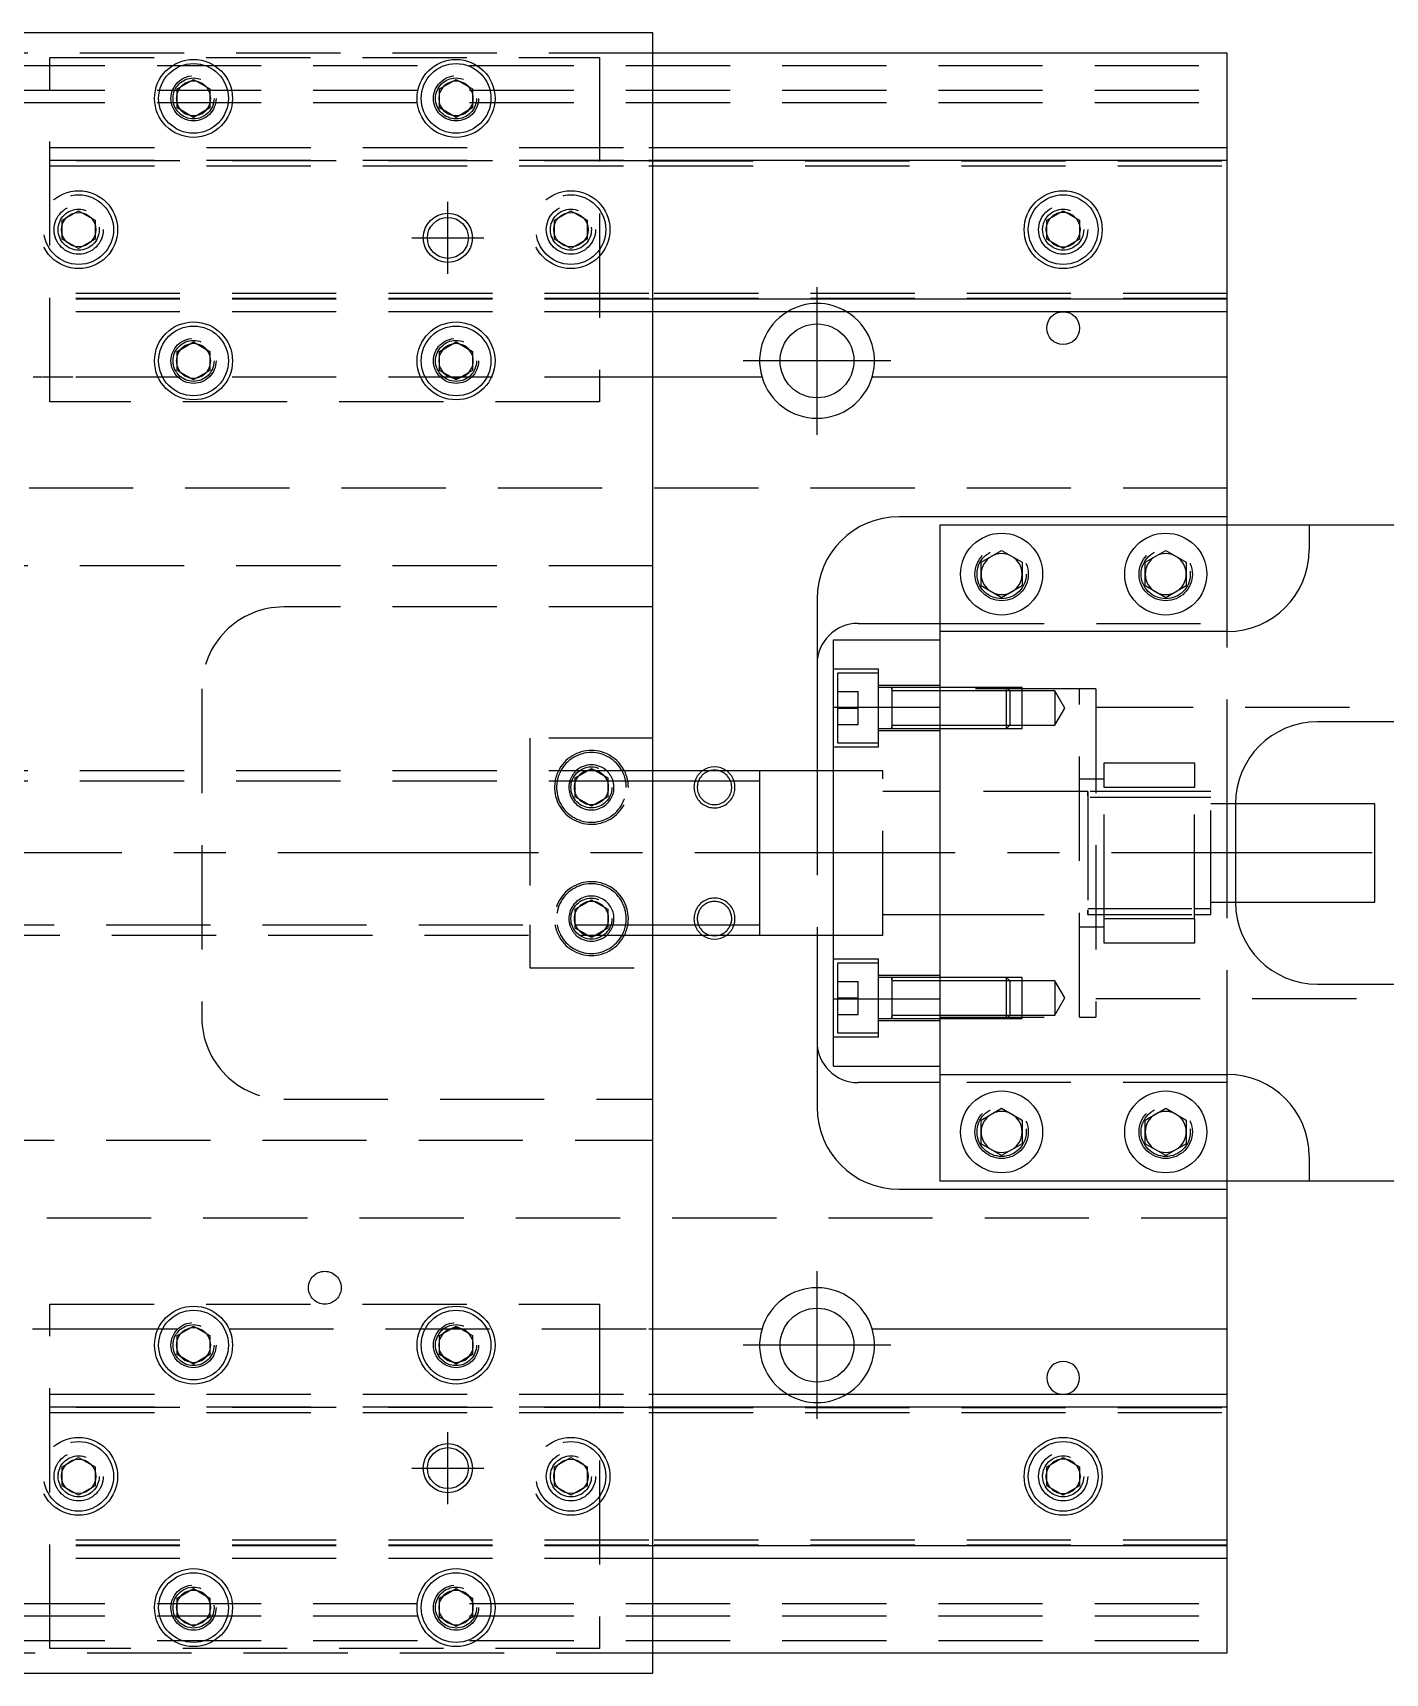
# Model space of a CAD drawing. Extents: x -20 to 561, y -277 to 102.
# Drawn here: x 194.4 to 359.2, y -100 to 100 of the extents above; entities that cross this region are included whole.
import ezdxf

# ---------------------------------------------------------------- set-up
doc = ezdxf.new("R2010")
doc.units = 0
doc.linetypes.add('CENTER', pattern=[50.8, 31.75, -6.35, 6.35, -6.35])
doc.linetypes.add('DASHED', pattern=[19.05, 12.7, -6.35])
doc.layers.get('0').update_dxf_attribs({"linetype": 'CONTINUOUS'})
doc.layers.add('CENTER', color=1, linetype='CENTER')

msp = doc.modelspace()

# ---------------------------------------------------------------- linework, layer by layer
at = {"color": 7, "linetype": 'CONTINUOUS'}
for p, q in [((270, 100), (70, 100)), ((270, -100), (270, 100)), ((340, 97.5), (270, 97.5)), ((340, 86), (340, 97.5)), ((212, 93.1547), (214, 94.309402)), ((214, 94.309402), (216, 93.1547)), ((244, 93.1547), (246, 94.309402)), ((246, 94.309402), (248, 93.1547)), ((212, 90.8453), (212, 93.1547)), ((216, 93.1547), (216, 90.8453)), ((244, 90.8453), (244, 93.1547)), ((248, 93.1547), (248, 90.8453)), ((214, 89.690598), (212, 90.8453)), ((216, 90.8453), (214, 89.690598)), ((246, 89.690598), (244, 90.8453)), ((248, 90.8453), (246, 89.690598)), ((270, 86), (340, 86)), ((270, 84.460392), (340, 84.460392)), ((340, 84.460392), (340, 86)), ((340, 67.539608), (340, 84.460392)), ((318, 77.1547), (320, 78.309402)), ((320, 78.309402), (322, 77.1547)), ((318, 74.8453), (318, 77.1547)), ((322, 77.1547), (322, 74.8453)), ((320, 73.690598), (318, 74.8453)), ((322, 74.8453), (320, 73.690598)), ((340, 67.539608), (270, 67.539608)), ((340, 66), (340, 67.539608)), ((340, 66), (270, 66)), ((340, 58), (340, 66)), ((212, 61.1547), (214, 62.309402)), ((214, 62.309402), (216, 61.1547)), ((244, 61.1547), (246, 62.309402)), ((246, 62.309402), (248, 61.1547)), ((212, 58.8453), (212, 61.1547)), ((216, 61.1547), (216, 58.8453)), ((244, 58.8453), (244, 61.1547)), ((248, 61.1547), (248, 58.8453)), ((214, 57.690598), (212, 58.8453)), ((216, 58.8453), (214, 57.690598)), ((246, 57.690598), (244, 58.8453)), ((248, 58.8453), (246, 57.690598)), ((283.291796, 58), (270, 58)), ((340, 58), (296.708204, 58)), ((340, 41), (340, 58)), ((340, 41), (300, 41)), ((340, 40), (340, 41)), ((305, 27), (305, 40)), ((305, 40), (350, 40)), ((350, 40), (350, 37)), ((350, 40), (386, 40)), ((310, 35.443376), (312.5, 36.886752)), ((312.5, 36.886752), (315, 35.443376)), ((330, 35.443376), (332.5, 36.886752)), ((332.5, 36.886752), (335, 35.443376)), ((310, 32.556624), (310, 35.443376)), ((315, 35.443376), (315, 32.556624)), ((330, 32.556624), (330, 35.443376)), ((335, 35.443376), (335, 32.556624)), ((312.5, 31.113248), (310, 32.556624)), ((315, 32.556624), (312.5, 31.113248)), ((332.5, 31.113248), (330, 32.556624)), ((335, 32.556624), (332.5, 31.113248)), ((290, 31), (290, 10)), ((295, 28), (305, 28)), ((340, 27), (305, 27)), ((305, 17.78342), (305, 27)), ((292, 26), (305, 26)), ((292, 17.78342), (292, 26)), ((292, 17.78342), (305, 17.78342)), ((292, -17.78342), (292, 17.78342)), ((305, -17.78342), (305, 17.78342)), ((305, -17.78342), (305, 17.78342)), ((376, 16), (351, 16)), ((270, 10), (270, 14)), ((283, 10.000006), (283, -10.000006)), ((283, 10), (270, 10)), ((283, 10), (282.995, 10)), ((292, 10), (283, 10)), ((283.005, 10), (283, 10)), ((341, 6), (341, -6)), ((358, 6), (341, 6)), ((358, -6), (358, 6)), ((341, -6), (358, -6)), ((270, -14), (270, -10)), ((270, -10), (283, -10)), ((282.995, -10), (283, -10)), ((283, -10), (292, -10)), ((283, -10), (283.005, -10)), ((290, -10), (290, -31)), ((292, -17.78342), (305, -17.78342)), ((292, -26), (292, -17.78342)), ((305, -27), (305, -17.78342)), ((351, -16), (376, -16)), ((292, -26), (305, -26)), ((305, -27), (340, -27)), ((305, -40), (305, -27)), ((305, -28), (295, -28)), ((310, -32.556624), (312.5, -31.113248)), ((312.5, -31.113248), (315, -32.556624)), ((330, -32.556624), (332.5, -31.113248)), ((332.5, -31.113248), (335, -32.556624)), ((310, -35.443376), (310, -32.556624)), ((315, -32.556624), (315, -35.443376)), ((330, -35.443376), (330, -32.556624)), ((335, -32.556624), (335, -35.443376)), ((312.5, -36.886752), (310, -35.443376)), ((315, -35.443376), (312.5, -36.886752)), ((332.5, -36.886752), (330, -35.443376)), ((335, -35.443376), (332.5, -36.886752)), ((350, -37), (350, -40)), ((300, -41), (340, -41)), ((350, -40), (305, -40)), ((340, -41), (340, -40)), ((340, -58), (340, -41)), ((386, -40), (350, -40)), ((212, -58.8453), (214, -57.690598)), ((214, -57.690598), (216, -58.8453)), ((244, -58.8453), (246, -57.690598)), ((246, -57.690598), (248, -58.8453)), ((212, -61.1547), (212, -58.8453)), ((216, -58.8453), (216, -61.1547)), ((244, -61.1547), (244, -58.8453)), ((248, -58.8453), (248, -61.1547)), ((270, -58), (283.291796, -58)), ((296.708204, -58), (340, -58)), ((340, -66), (340, -58)), ((214, -62.309402), (212, -61.1547)), ((216, -61.1547), (214, -62.309402)), ((246, -62.309402), (244, -61.1547)), ((248, -61.1547), (246, -62.309402)), ((270, -66), (340, -66)), ((270, -67.539608), (340, -67.539608)), ((340, -67.539608), (340, -66)), ((340, -84.460392), (340, -67.539608)), ((318, -74.8453), (320, -73.690598)), ((320, -73.690598), (322, -74.8453)), ((318, -77.1547), (318, -74.8453)), ((322, -74.8453), (322, -77.1547)), ((320, -78.309402), (318, -77.1547)), ((322, -77.1547), (320, -78.309402)), ((340, -84.460392), (270, -84.460392)), ((340, -86), (340, -84.460392)), ((340, -86), (270, -86)), ((340, -97.5), (340, -86)), ((212, -90.8453), (214, -89.690598)), ((214, -89.690598), (216, -90.8453)), ((244, -90.8453), (246, -89.690598)), ((246, -89.690598), (248, -90.8453)), ((212, -93.1547), (212, -90.8453)), ((216, -90.8453), (216, -93.1547)), ((244, -93.1547), (244, -90.8453)), ((248, -90.8453), (248, -93.1547)), ((214, -94.309402), (212, -93.1547)), ((216, -93.1547), (214, -94.309402)), ((246, -94.309402), (244, -93.1547)), ((248, -93.1547), (246, -94.309402)), ((270, -97.5), (340, -97.5)), ((70, -100), (270, -100))]:
    msp.add_line(p, q, dxfattribs=at)
at = {"color": 3, "linetype": 'DASHED'}
for p, q in [((270, 97.5), (181.999994, 97.5)), ((196.5, 55), (196.5, 97)), ((196.5, 97), (263.5, 97)), ((263.5, 97), (263.5, 55)), ((0, 96), (340, 96)), ((0, 93), (340, 93)), ((0, 91.5), (340, 91.5)), ((177.5, 86), (269.5, 86)), ((177.5, 84.460392), (269.5, 84.460392)), ((269.5, 84.403994), (177.5, 84.403994)), ((269.5, 86), (270, 86)), ((269.5, 84.460392), (270, 84.460392)), ((269.5, 84.403994), (340, 84.403994)), ((177.5, 83.8), (269.5, 83.8)), ((269.5, 83.8), (340, 83.8)), ((198, 77.1547), (200, 78.309402)), ((200, 78.309402), (202, 77.1547)), ((258, 77.1547), (260, 78.309402)), ((260, 78.309402), (262, 77.1547)), ((198, 74.8453), (198, 77.1547)), ((202, 77.1547), (202, 74.8453)), ((202.483582, 76.286038), (202.5, 76)), ((258, 74.8453), (258, 77.1547)), ((262, 77.1547), (262, 74.8453)), ((262.483582, 76.286038), (262.5, 76)), ((317.5, 76), (317.534018, 76.411016)), ((200, 73.690598), (198, 74.8453)), ((202, 74.8453), (200, 73.690598)), ((260, 73.690598), (258, 74.8453)), ((262, 74.8453), (260, 73.690598)), ((269.5, 68.2), (177.5, 68.2)), ((340, 68.2), (269.5, 68.2)), ((269.5, 67.596006), (177.5, 67.596006)), ((269.5, 67.539608), (177.5, 67.539608)), ((340, 67.596006), (269.5, 67.596006)), ((270, 67.539608), (269.5, 67.539608)), ((269.5, 66), (177.5, 66)), ((270, 66), (269.5, 66)), ((195.535898, 58), (194.464102, 58)), ((196.5, 58), (195.640312, 58)), ((196.887458, 58), (196.5, 58)), ((198.75, 58), (196.887458, 58)), ((199.308422, 58), (198.75, 58)), ((269.5, 58), (199.308422, 58)), ((213.464102, 58), (213.359688, 58)), ((214.640312, 58), (214.535898, 58)), ((270, 58), (269.5, 58)), ((263.5, 55), (196.5, 55)), ((340, 44.5), (5.640312, 44.5)), ((340, 28), (340, 40)), ((270, 35), (70, 35)), ((309.5, 34), (309.520026, 34.346056)), ((335.477798, 34.364306), (335.5, 34)), ((270, 30), (225, 30)), ((305, 28), (340, 28)), ((340, 27), (340, 28)), ((340, 6), (340, 27)), ((305, 17.78342), (305, 26)), ((297.5, 22.42767), (292, 22.42767)), ((297.5, 12.92767), (297.5, 22.42767)), ((292.5, 21.92767), (292.5, 13.42767)), ((297.5, 21.92767), (292.5, 21.92767)), ((305, 20.42767), (297.5, 20.42767)), ((299.1, 20.17767), (297.5, 20.17767)), ((299.1, 20.17767), (299.095, 20.17767)), ((299.1, 20.17767), (299.1, 19.92022)), ((299.1, 19.920202), (299.1, 20.17767)), ((299.105, 20.17767), (299.1, 20.17767)), ((304.99998, 20.17767), (299.1, 20.17767)), ((313.1, 20.17767), (305, 20.17767)), ((313.1, 20.177664), (305, 20.177664)), ((313.1, 15.17767), (313.1, 20.17767)), ((313.5, 19.77767), (313.1, 20.17767)), ((315, 20.177664), (313.10002, 20.177664)), ((315, 15.177674), (315, 20.177664)), ((215, 20), (215, -20)), ((292.5, 19.67767), (295, 19.67767)), ((295, 17.67767), (295, 19.67767)), ((299.1, 19.92022), (299.1, 15.435068)), ((304.99998, 19.77767), (299.1, 19.77767)), ((322, 20), (305, 20)), ((313.5, 19.77767), (305, 19.77767)), ((313.5, 19.77767), (313.5, 15.57767)), ((315, 19.77767), (313.50002, 19.77767)), ((319, 19.77767), (315, 19.77767)), ((319, 19.77767), (319, 15.57767)), ((320.212436, 17.67767), (319, 19.77767)), ((322, -20), (322, 20)), ((324, 20), (322, 20)), ((324, 20), (324, -20)), ((292.5, 17.67767), (295, 17.67767)), ((295, 15.67767), (295, 17.67767)), ((319, 15.57767), (320.212436, 17.67767)), ((393, 17.75), (324, 17.75)), ((292.5, 15.67767), (295, 15.67767)), ((297.5, 15.17767), (299.1, 15.17767)), ((297.5, 14.92767), (305, 14.92767)), ((299.095, 15.17767), (299.1, 15.17767)), ((299.1, 15.57767), (304.99998, 15.57767)), ((299.1, 15.17767), (299.1, 15.435118)), ((299.1, 15.435068), (299.1, 15.17767)), ((299.1, 15.17767), (299.105, 15.17767)), ((299.1, 15.17767), (304.99998, 15.17767)), ((305, 15.57767), (313.5, 15.57767)), ((305, 15.177674), (313.1, 15.177674)), ((305, 15.17767), (313.1, 15.17767)), ((313.1, 15.17767), (313.5, 15.57767)), ((313.10002, 15.177674), (315, 15.177674)), ((313.50002, 15.57767), (315, 15.57767)), ((315, 15.57767), (319, 15.57767)), ((270, 14), (255, 14)), ((255, 14), (255, 10)), ((292, 12.92767), (297.5, 12.92767)), ((292.5, 13.42767), (297.5, 13.42767)), ((261.964102, 10), (262.5, 10.309402)), ((262.5, 10.309402), (263.035898, 10)), ((325, 11), (336, 11)), ((325, 8), (325, 11)), ((336, 11), (336, 8)), ((270, 8.75), (70, 8.75)), ((270, 10), (185.00002, 10)), ((255, 10), (255, 8.75)), ((255, 8.75), (255, -8.75)), ((260, 8), (260.018502, 8.303588)), ((260.5, 9.1547), (261.964102, 10)), ((260.5, 8.75), (260.5, 9.1547)), ((260.5, 6.8453), (260.5, 8.75)), ((263.035898, 10), (264.5, 9.1547)), ((264.5, 9.1547), (264.5, 8.75)), ((264.5, 8.75), (264.5, 6.8453)), ((270, 8.75), (270, 10)), ((270, -8.75), (270, 8.75)), ((290, 10), (290, -10)), ((298, 10), (292, 10)), ((298, -10), (298, 10)), ((325, 9), (322, 9)), ((262.5, 5.690598), (260.5, 6.8453)), ((264.5, 6.8453), (262.5, 5.690598)), ((305, 7.5), (298, 7.5)), ((323.005, 7.5), (305, 7.5)), ((336, 7.5), (322.995, 7.5)), ((323, 6.950984), (323, 7.5)), ((323, 7.5), (323, 6.951128)), ((323, 6.951128), (323, -6.950984)), ((336, 6.75), (323, 6.75)), ((336, 8), (325, 8)), ((325, -8), (325, 8)), ((336, -8), (336, 8)), ((338, 7.5), (336, 7.5)), ((338, 6.75), (336, 6.75)), ((338, -7.5), (338, 7.5)), ((341, 6), (338, 6)), ((340, -6), (340, 6)), ((260.5, -6.8453), (262.5, -5.690598)), ((262.5, -5.690598), (264.5, -6.8453)), ((260, -8), (260.018502, -7.696412)), ((260.5, -8.75), (260.5, -6.8453)), ((264.5, -6.8453), (264.5, -8.75)), ((298, -7.5), (305, -7.5)), ((305, -7.5), (323.005, -7.5)), ((322.995, -7.5), (336, -7.5)), ((323, -6.75), (336, -6.75)), ((323, -7.499332), (323, -6.950962)), ((323, -6.950984), (323, -7.5)), ((323, -7.5), (323, -7.499332)), ((336, -6.75), (338, -6.75)), ((336, -7.5), (338, -7.5)), ((338, -6), (341, -6)), ((340, -27), (340, -6)), ((70, -8.75), (270, -8.75)), ((255, -8.75), (255, -10)), ((260.5, -9.1547), (260.5, -8.75)), ((261.964102, -10), (260.5, -9.1547)), ((264.5, -9.1547), (263.035898, -10)), ((264.5, -8.75), (264.5, -9.1547)), ((270, -10), (270, -8.75)), ((322, -9), (325, -9)), ((325, -8), (336, -8)), ((325, -11), (325, -8)), ((336, -8), (336, -11)), ((185.00002, -10), (270, -10)), ((255, -10), (255, -14)), ((262.5, -10.309402), (261.964102, -10)), ((263.035898, -10), (262.5, -10.309402)), ((292, -10), (298, -10)), ((336, -11), (325, -11)), ((297.5, -12.92767), (292, -12.92767)), ((292.5, -13.42767), (292.5, -21.92767)), ((297.5, -13.42767), (292.5, -13.42767)), ((297.5, -22.42767), (297.5, -12.92767)), ((255, -14), (270, -14)), ((292.5, -15.67767), (295, -15.67767)), ((295, -17.67767), (295, -15.67767)), ((305, -14.92767), (297.5, -14.92767)), ((299.1, -15.17767), (297.5, -15.17767)), ((299.1, -15.17767), (299.095, -15.17767)), ((299.1, -15.17767), (299.1, -15.435118)), ((299.1, -15.435136), (299.1, -15.17767)), ((304.99998, -15.17767), (299.1, -15.17767)), ((299.105, -15.17767), (299.1, -15.17767)), ((299.1, -15.435118), (299.1, -19.920272)), ((304.99998, -15.57767), (299.1, -15.57767)), ((313.1, -15.17767), (305, -15.17767)), ((313.1, -15.177674), (305, -15.177674)), ((313.5, -15.57767), (305, -15.57767)), ((313.1, -20.17767), (313.1, -15.17767)), ((313.5, -15.57767), (313.1, -15.17767)), ((315, -15.177674), (313.10002, -15.177674)), ((313.5, -15.57767), (313.5, -19.77767)), ((315, -15.57767), (313.50002, -15.57767)), ((315, -20.177664), (315, -15.177674)), ((319, -15.57767), (315, -15.57767)), ((319, -15.57767), (319, -19.77767)), ((320.212436, -17.67767), (319, -15.57767)), ((292.5, -17.67767), (295, -17.67767)), ((295, -19.67767), (295, -17.67767)), ((305, -26), (305, -17.78342)), ((319, -19.77767), (320.212436, -17.67767)), ((324, -17.75), (393, -17.75)), ((292.5, -19.67767), (295, -19.67767)), ((299.1, -19.77767), (304.99998, -19.77767)), ((299.1, -20.17767), (299.1, -19.92022)), ((299.1, -19.920272), (299.1, -20.17767)), ((305, -19.77767), (313.5, -19.77767)), ((313.1, -20.17767), (313.5, -19.77767)), ((313.50002, -19.77767), (315, -19.77767)), ((315, -19.77767), (319, -19.77767)), ((292.5, -21.92767), (297.5, -21.92767)), ((297.5, -20.17767), (299.1, -20.17767)), ((297.5, -20.42767), (305, -20.42767)), ((299.095, -20.17767), (299.1, -20.17767)), ((299.1, -20.17767), (304.99998, -20.17767)), ((299.1, -20.17767), (299.105, -20.17767)), ((305, -20), (322, -20)), ((305, -20.177664), (313.1, -20.177664)), ((305, -20.17767), (313.1, -20.17767)), ((313.10002, -20.177664), (315, -20.177664)), ((322, -20), (324, -20)), ((292, -22.42767), (297.5, -22.42767)), ((340, -28), (340, -27)), ((340, -28), (305, -28)), ((340, -40), (340, -28)), ((225, -30), (270, -30)), ((315.477798, -33.635694), (315.5, -34)), ((335.477798, -33.635694), (335.5, -34)), ((70, -35), (270, -35)), ((5.640312, -44.5), (340, -44.5)), ((196.5, -55), (263.5, -55)), ((196.5, -97), (196.5, -55)), ((263.5, -55), (263.5, -97)), ((194.359688, -58), (194.464102, -58)), ((194.464102, -58), (195.535898, -58)), ((195.535898, -58), (195.640312, -58)), ((195.640312, -58), (196.5, -58)), ((196.5, -58), (196.887458, -58)), ((196.887458, -58), (198.75, -58)), ((198.75, -58), (199.308422, -58)), ((199.308422, -58), (269.5, -58)), ((269.5, -58), (270, -58)), ((177.5, -66), (269.5, -66)), ((177.5, -67.539608), (269.5, -67.539608)), ((269.5, -67.596006), (177.5, -67.596006)), ((269.5, -66), (270, -66)), ((269.5, -67.539608), (270, -67.539608)), ((269.5, -67.596006), (340, -67.596006)), ((177.5, -68.2), (269.5, -68.2)), ((269.5, -68.2), (340, -68.2)), ((198, -74.8453), (200, -73.690598)), ((200, -73.690598), (202, -74.8453)), ((258, -74.8453), (260, -73.690598)), ((260, -73.690598), (262, -74.8453)), ((197.5, -76), (197.534018, -75.588984)), ((198, -77.1547), (198, -74.8453)), ((202, -74.8453), (202, -77.1547)), ((257.5, -76), (257.534018, -75.588984)), ((258, -77.1547), (258, -74.8453)), ((262, -74.8453), (262, -77.1547)), ((317.5, -76), (317.534018, -75.588984)), ((200, -78.309402), (198, -77.1547)), ((202, -77.1547), (200, -78.309402)), ((260, -78.309402), (258, -77.1547)), ((262, -77.1547), (260, -78.309402)), ((269.5, -83.8), (177.5, -83.8)), ((340, -83.8), (269.5, -83.8)), ((269.5, -84.403994), (177.5, -84.403994)), ((269.5, -84.460392), (177.5, -84.460392)), ((340, -84.403994), (269.5, -84.403994)), ((270, -84.460392), (269.5, -84.460392)), ((269.5, -86), (177.5, -86)), ((270, -86), (269.5, -86)), ((0, -91.5), (340, -91.5)), ((216.483582, -91.713962), (216.5, -92)), ((243.5, -92), (243.512884, -91.746512)), ((0, -93), (340, -93)), ((0, -96), (340, -96)), ((181.999994, -97.5), (270, -97.5)), ((263.5, -97), (196.5, -97))]:
    msp.add_line(p, q, dxfattribs=at)
at = {"color": 3, "linetype": 'CONTINUOUS'}
for p, q in [((283, 8.75), (270, 8.75)), ((270, -8.75), (283, -8.75))]:
    msp.add_line(p, q, dxfattribs=at)
at = {"color": 7, "linetype": 'CONTINUOUS'}
for centre, radius in [((214, 92), 4.75), ((214, 92), 4.25), ((246, 92), 4.75), ((246, 92), 4.25), ((320, 76), 4.75), ((320, 76), 4.25), ((200, 76), 2.1), ((260, 76), 2.1), ((245, 75), 2.5), ((214, 60), 4.75), ((214, 60), 4.25), ((246, 60), 4.75), ((246, 60), 4.25), ((290, 60), 4.5), ((320, 64), 2), ((312.5, 34), 5), ((332.5, 34), 5), ((312.5, -34), 5), ((332.5, -34), 5), ((214, -60), 4.75), ((214, -60), 4.25), ((246, -60), 4.75), ((246, -60), 4.25), ((290, -60), 4.5), ((320, -76), 4.75), ((320, -76), 4.25), ((200, -76), 2.1), ((245, -75), 2.5), ((260, -76), 2.1), ((214, -92), 4.75), ((214, -92), 4.25), ((246, -92), 4.75), ((246, -92), 4.25)]:
    msp.add_circle(centre, radius, dxfattribs=at)
at = {"color": 3, "linetype": 'DASHED'}
for centre, radius in [((214, 92), 2.75), ((214, 92), 2.5), ((246, 92), 2.75), ((246, 92), 2.5), ((200, 76), 4.75), ((200, 76), 4.25), ((260, 76), 4.75), ((260, 76), 4.25), ((200, 76), 3), ((200, 76), 2.5), ((260, 76), 3), ((260, 76), 2.5), ((320, 76), 3), ((320, 76), 2.5), ((214, 60), 2.75), ((214, 60), 2.5), ((246, 60), 2.75), ((246, 60), 2.5), ((312.5, 34), 3.25), ((312.5, 34), 3), ((332.5, 34), 3.25), ((332.5, 34), 3), ((262.5, 8), 2.5), ((262.5, -8), 2.5), ((312.5, -34), 3.25), ((312.5, -34), 3), ((332.5, -34), 3.25), ((332.5, -34), 3), ((230, -53), 2), ((214, -60), 2.75), ((214, -60), 2.5), ((246, -60), 2.75), ((246, -60), 2.5), ((200, -76), 4.75), ((200, -76), 4.25), ((260, -76), 4.75), ((260, -76), 4.25), ((200, -76), 3), ((200, -76), 2.5), ((260, -76), 3), ((260, -76), 2.5), ((320, -76), 3), ((320, -76), 2.5), ((214, -92), 2.75), ((214, -92), 2.5), ((246, -92), 2.75), ((246, -92), 2.5)]:
    msp.add_circle(centre, radius, dxfattribs=at)
at = {"color": 3, "linetype": 'CONTINUOUS'}
for centre in [(245, 75), (245, -75)]:
    msp.add_circle(centre, 3, dxfattribs=at)
at = {"color": 7, "linetype": 'CONTINUOUS'}
for centre, radius, start, end in [((214, 92), 2.1, 102.24721, 137.75279), ((214, 92), 2.1, 77.75279, 102.24721), ((214, 92), 2.1, 42.24721, 77.75279), ((246, 92), 2.1, 102.24721, 137.75279), ((246, 92), 2.1, 77.75279, 102.24721), ((246, 92), 2.1, 42.24721, 77.75279), ((214, 92), 2.1, 162.24721, 180), ((214, 92), 2.1, 137.75279, 162.24721), ((214, 92), 2.1, 17.75279, 42.24721), ((214, 92), 2.1, 342.24721, 17.75279), ((246, 92), 2.1, 162.24721, 180), ((246, 92), 2.1, 137.75279, 162.24721), ((246, 92), 2.1, 17.75279, 42.24721), ((246, 92), 2.1, 342.24721, 17.75279), ((214, 92), 2.1, 180, 197.75279), ((214, 92), 2.1, 197.75279, 222.24721), ((214, 92), 2.1, 222.24721, 257.75279), ((214, 92), 2.1, 282.24721, 317.75279), ((214, 92), 2.1, 317.75279, 342.24721), ((246, 92), 2.1, 180, 197.75279), ((246, 92), 2.1, 197.75279, 222.24721), ((246, 92), 2.1, 222.24721, 257.75279), ((246, 92), 2.1, 282.24721, 317.75279), ((246, 92), 2.1, 317.75279, 342.24721), ((214, 92), 2.1, 257.75279, 282.24721), ((246, 92), 2.1, 257.75279, 282.24721), ((320, 76), 2.1, 102.24721, 137.75279), ((320, 76), 2.1, 77.75279, 102.24721), ((320, 76), 2.1, 42.24721, 77.75279), ((320, 76), 2.1, 162.24721, 180), ((320, 76), 2.1, 137.75279, 162.24721), ((320, 76), 2.1, 17.75279, 42.24721), ((320, 76), 2.1, 342.24721, 17.75279), ((320, 76), 2.1, 180, 197.75279), ((320, 76), 2.1, 197.75279, 222.24721), ((320, 76), 2.1, 222.24721, 257.75279), ((320, 76), 2.1, 282.24721, 317.75279), ((320, 76), 2.1, 317.75279, 342.24721), ((320, 76), 2.1, 257.75279, 282.24721), ((290, 60), 7, 121.002719, 196.60155), ((290, 60), 7, 343.39845, 58.997281), ((214, 60), 2.1, 102.24721, 137.75279), ((214, 60), 2.1, 77.75279, 102.24721), ((214, 60), 2.1, 42.24721, 77.75279), ((246, 60), 2.1, 102.24721, 137.75279), ((246, 60), 2.1, 77.75279, 102.24721), ((246, 60), 2.1, 42.24721, 77.75279), ((214, 60), 2.1, 162.24721, 180), ((214, 60), 2.1, 137.75279, 162.24721), ((214, 60), 2.1, 17.75279, 42.24721), ((214, 60), 2.1, 342.24721, 17.75279), ((246, 60), 2.1, 162.24721, 180), ((246, 60), 2.1, 137.75279, 162.24721), ((246, 60), 2.1, 17.75279, 42.24721), ((246, 60), 2.1, 342.24721, 17.75279), ((214, 60), 2.1, 180, 197.75279), ((214, 60), 2.1, 197.75279, 222.24721), ((214, 60), 2.1, 222.24721, 257.75279), ((214, 60), 2.1, 282.24721, 317.75279), ((214, 60), 2.1, 317.75279, 342.24721), ((246, 60), 2.1, 180, 197.75279), ((246, 60), 2.1, 197.75279, 222.24721), ((246, 60), 2.1, 222.24721, 257.75279), ((246, 60), 2.1, 282.24721, 317.75279), ((246, 60), 2.1, 317.75279, 342.24721), ((214, 60), 2.1, 257.75279, 282.24721), ((246, 60), 2.1, 257.75279, 282.24721), ((290, 60), 7, 196.60155, 343.39845), ((300, 31), 10, 90, 180), ((312.5, 34), 2.5, 120, 180), ((312.5, 34), 2.5, 60, 120), ((312.5, 34), 2.5, 0, 60), ((332.5, 34), 2.5, 120, 180), ((332.5, 34), 2.5, 60, 120), ((332.5, 34), 2.5, 0, 60), ((340, 37), 10, 270, 0), ((312.5, 34), 2.5, 180, 240), ((312.5, 34), 2.5, 300, 0), ((332.5, 34), 2.5, 180, 240), ((332.5, 34), 2.5, 300, 0), ((312.5, 34), 2.5, 240, 300), ((332.5, 34), 2.5, 240, 300), ((295, 23), 5, 90, 180), ((351, 6), 10, 90, 180), ((277.5, 8), 2.1, 90, 107.75279), ((277.5, 8), 2.1, 72.24721, 90), ((351, -6), 10, 180, 270), ((277.5, -8), 2.1, 252.24721, 287.75279), ((295, -23), 5, 180, 270), ((340, -37), 10, 0, 90), ((300, -31), 10, 180, 270), ((312.5, -34), 2.5, 120, 180), ((312.5, -34), 2.5, 60, 120), ((312.5, -34), 2.5, 0, 60), ((332.5, -34), 2.5, 120, 180), ((332.5, -34), 2.5, 60, 120), ((332.5, -34), 2.5, 0, 60), ((312.5, -34), 2.5, 180, 240), ((312.5, -34), 2.5, 300, 0), ((332.5, -34), 2.5, 180, 240), ((332.5, -34), 2.5, 300, 0), ((312.5, -34), 2.5, 240, 300), ((332.5, -34), 2.5, 240, 300), ((290, -60), 7, 16.60155, 163.39845), ((214, -60), 2.1, 102.24721, 137.75279), ((214, -60), 2.1, 77.75279, 102.24721), ((214, -60), 2.1, 42.24721, 77.75279), ((246, -60), 2.1, 102.24721, 137.75279), ((246, -60), 2.1, 77.75279, 102.24721), ((246, -60), 2.1, 42.24721, 77.75279), ((290, -60), 7, 163.39845, 238.997281), ((290, -60), 7, 301.002719, 16.60155), ((214, -60), 2.1, 162.24721, 180), ((214, -60), 2.1, 137.75279, 162.24721), ((214, -60), 2.1, 17.75279, 42.24721), ((214, -60), 2.1, 342.24721, 17.75279), ((246, -60), 2.1, 162.24721, 180), ((246, -60), 2.1, 137.75279, 162.24721), ((246, -60), 2.1, 17.75279, 42.24721), ((246, -60), 2.1, 342.24721, 17.75279), ((214, -60), 2.1, 180, 197.75279), ((214, -60), 2.1, 197.75279, 222.24721), ((214, -60), 2.1, 222.24721, 257.75279), ((214, -60), 2.1, 282.24721, 317.75279), ((214, -60), 2.1, 317.75279, 342.24721), ((246, -60), 2.1, 180, 197.75279), ((246, -60), 2.1, 197.75279, 222.24721), ((246, -60), 2.1, 222.24721, 257.75279), ((246, -60), 2.1, 282.24721, 317.75279), ((246, -60), 2.1, 317.75279, 342.24721), ((214, -60), 2.1, 257.75279, 282.24721), ((246, -60), 2.1, 257.75279, 282.24721), ((320, -64), 2, 90, 270), ((320, -64), 2, 270, 90), ((320, -76), 2.1, 102.24721, 137.75279), ((320, -76), 2.1, 77.75279, 102.24721), ((320, -76), 2.1, 42.24721, 77.75279), ((320, -76), 2.1, 162.24721, 180), ((320, -76), 2.1, 137.75279, 162.24721), ((320, -76), 2.1, 17.75279, 42.24721), ((320, -76), 2.1, 342.24721, 17.75279), ((320, -76), 2.1, 180, 197.75279), ((320, -76), 2.1, 197.75279, 222.24721), ((320, -76), 2.1, 222.24721, 257.75279), ((320, -76), 2.1, 282.24721, 317.75279), ((320, -76), 2.1, 317.75279, 342.24721), ((320, -76), 2.1, 257.75279, 282.24721), ((214, -92), 2.1, 102.24721, 137.75279), ((214, -92), 2.1, 77.75279, 102.24721), ((214, -92), 2.1, 42.24721, 77.75279), ((246, -92), 2.1, 102.24721, 137.75279), ((246, -92), 2.1, 77.75279, 102.24721), ((246, -92), 2.1, 42.24721, 77.75279), ((214, -92), 2.1, 162.24721, 180), ((214, -92), 2.1, 137.75279, 162.24721), ((214, -92), 2.1, 17.75279, 42.24721), ((214, -92), 2.1, 342.24721, 17.75279), ((246, -92), 2.1, 162.24721, 180), ((246, -92), 2.1, 137.75279, 162.24721), ((246, -92), 2.1, 17.75279, 42.24721), ((246, -92), 2.1, 342.24721, 17.75279), ((214, -92), 2.1, 180, 197.75279), ((214, -92), 2.1, 197.75279, 222.24721), ((214, -92), 2.1, 222.24721, 257.75279), ((214, -92), 2.1, 282.24721, 317.75279), ((214, -92), 2.1, 317.75279, 342.24721), ((246, -92), 2.1, 180, 197.75279), ((246, -92), 2.1, 197.75279, 222.24721), ((246, -92), 2.1, 222.24721, 257.75279), ((246, -92), 2.1, 282.24721, 317.75279), ((246, -92), 2.1, 317.75279, 342.24721), ((214, -92), 2.1, 257.75279, 282.24721), ((246, -92), 2.1, 257.75279, 282.24721)]:
    msp.add_arc(centre, radius, start, end, dxfattribs=at)
at = {"color": 3, "linetype": 'DASHED'}
for centre, radius, start, end in [((290, 60), 7, 58.997281, 121.002719), ((249, 60), 4.5, 156.926082, 158.942441), ((225, 20), 10, 90, 180), ((262.5, 8), 4.5, 26.3878, 153.6122), ((262.5, 8), 4.25, 28.072487, 151.927513), ((262.5, 8), 4.5, 153.6122, 170.405932), ((262.5, 8), 4.25, 151.927513, 169.835751), ((262.5, 8), 2.75, 133.341758, 164.17338), ((262.5, 8), 2.75, 46.658242, 133.341758), ((262.5, 8), 2.1, 107.75279, 137.75279), ((262.5, 8), 2.1, 102.24721, 107.75279), ((262.5, 8), 2.1, 77.75279, 102.24721), ((262.5, 8), 2.1, 72.24721, 77.75279), ((262.5, 8), 2.1, 42.24721, 72.24721), ((262.5, 8), 2.75, 15.82662, 46.658242), ((262.5, 8), 4.25, 10.164249, 28.072487), ((262.5, 8), 4.5, 9.594068, 26.3878), ((277.5, 8), 2.1, 107.75279, 159.075168), ((277.5, 8), 2.1, 20.924832, 72.24721), ((262.5, 8), 4.5, 170.405932, 0), ((262.5, 8), 4.25, 169.835751, 0), ((262.5, 8), 2.75, 180, 15.82662), ((262.5, 8), 2.75, 164.17338, 180), ((262.5, 8), 2.1, 162.24721, 180), ((262.5, 8), 2.1, 159.075168, 162.24721), ((262.5, 8), 2.1, 137.75279, 159.075168), ((262.5, 8), 2.1, 20.924832, 42.24721), ((262.5, 8), 2.1, 17.75279, 20.924832), ((262.5, 8), 2.1, 342.24721, 17.75279), ((262.5, 8), 4.25, 0, 10.164249), ((262.5, 8), 4.5, 0, 9.594068), ((277.5, 8), 2.5, 162.542397, 0), ((277.5, 8), 2.5, 126.869898, 162.542397), ((277.5, 8), 2.1, 159.075168, 20.924832), ((277.5, 8), 2.5, 17.457603, 53.130102), ((277.5, 8), 2.5, 0, 17.457603), ((262.5, 8), 2.1, 180, 197.75279), ((262.5, 8), 2.1, 197.75279, 222.24721), ((262.5, 8), 2.1, 222.24721, 257.75279), ((262.5, 8), 2.1, 282.24721, 317.75279), ((262.5, 8), 2.1, 317.75279, 342.24721), ((262.5, 8), 2.1, 257.75279, 282.24721), ((262.5, -8), 4.5, 0, 189.594068), ((262.5, -8), 4.25, 0, 190.164249), ((262.5, -8), 2.75, 344.17338, 180), ((262.5, -8), 2.1, 102.24721, 137.75279), ((262.5, -8), 2.1, 77.75279, 102.24721), ((262.5, -8), 2.1, 42.24721, 77.75279), ((277.5, -8), 2.5, 0, 197.457603), ((277.5, -8), 2.1, 90, 200.924832), ((277.5, -8), 2.1, 339.075168, 90), ((262.5, -8), 2.1, 162.24721, 180), ((262.5, -8), 2.1, 137.75279, 162.24721), ((262.5, -8), 2.1, 17.75279, 42.24721), ((262.5, -8), 2.1, 342.24721, 17.75279), ((262.5, -8), 4.5, 189.594068, 206.3878), ((262.5, -8), 4.25, 190.164249, 208.072487), ((262.5, -8), 2.75, 180, 195.82662), ((262.5, -8), 2.75, 195.82662, 226.658242), ((262.5, -8), 2.1, 180, 197.75279), ((262.5, -8), 2.1, 197.75279, 200.924832), ((262.5, -8), 2.1, 200.924832, 222.24721), ((262.5, -8), 2.1, 222.24721, 252.24721), ((262.5, -8), 2.1, 287.75279, 317.75279), ((262.5, -8), 2.1, 317.75279, 339.075168), ((262.5, -8), 2.75, 313.341758, 344.17338), ((262.5, -8), 2.1, 339.075168, 342.24721), ((262.5, -8), 4.25, 331.927513, 349.835751), ((262.5, -8), 4.5, 333.6122, 350.405932), ((262.5, -8), 4.25, 349.835751, 0), ((262.5, -8), 4.5, 350.405932, 0), ((277.5, -8), 2.5, 197.457603, 233.130102), ((277.5, -8), 2.1, 200.924832, 252.24721), ((277.5, -8), 2.1, 287.75279, 339.075168), ((277.5, -8), 2.5, 306.869898, 342.542397), ((277.5, -8), 2.5, 342.542397, 0), ((262.5, -8), 4.5, 206.3878, 333.6122), ((262.5, -8), 4.25, 208.072487, 331.927513), ((262.5, -8), 2.75, 226.658242, 313.341758), ((262.5, -8), 2.1, 252.24721, 257.75279), ((262.5, -8), 2.1, 257.75279, 282.24721), ((262.5, -8), 2.1, 282.24721, 287.75279), ((225, -20), 10, 180, 270), ((290, -60), 7, 238.997281, 301.002719)]:
    msp.add_arc(centre, radius, start, end, dxfattribs=at)
at = {"color": 3, "linetype": 'CONTINUOUS'}
for centre, start, end in [((277.5, 8), 53.130102, 126.869898), ((277.5, -8), 233.130102, 306.869898)]:
    msp.add_arc(centre, 2.5, start, end, dxfattribs=at)
at = {"layer": 'CENTER', "color": 1, "linetype": 'CENTER'}
for p, q in [((245, 70.6), (245, 79.4)), ((240.6, 75), (249.4, 75)), ((290, 51), (290, 69)), ((299, 60), (281, 60)), ((408.445, 0), (-20, 0)), ((290, -69), (290, -51)), ((299, -60), (281, -60)), ((245, -79.4), (245, -70.6)), ((240.6, -75), (249.4, -75))]:
    msp.add_line(p, q, dxfattribs=at)

doc.saveas('drawing.dxf')
